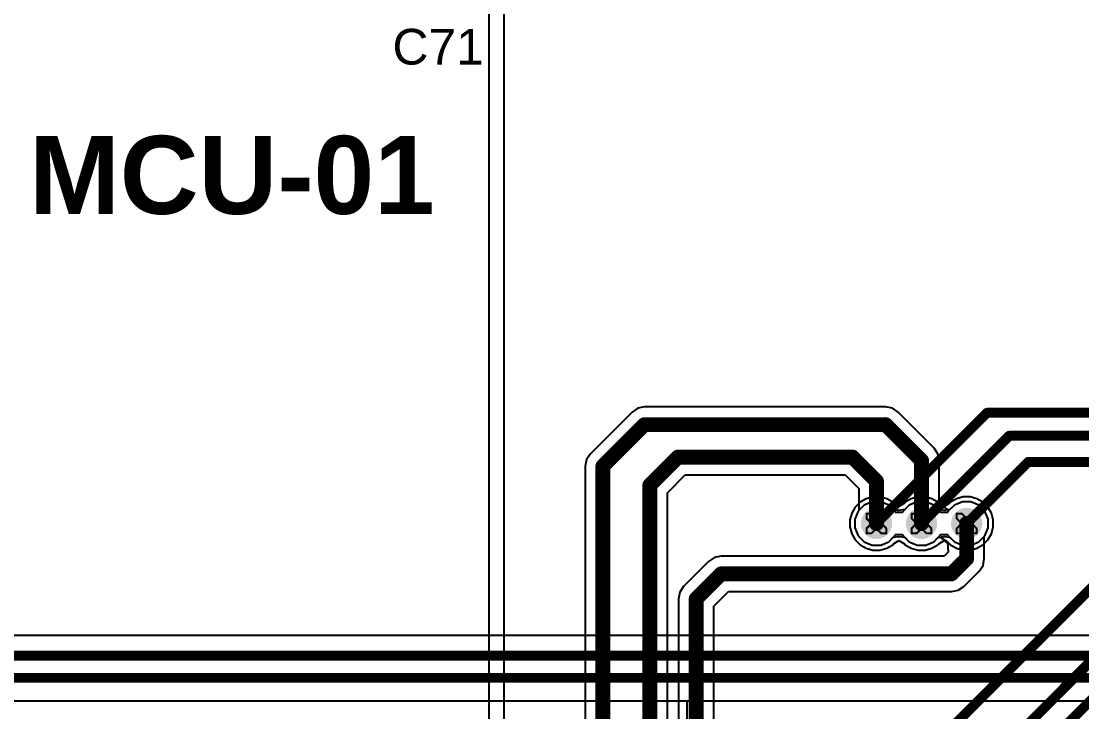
# Model space of a CAD drawing. Header units: inches. Extents: x 0 to 5379, y 0 to 5429.
# Drawn here: x 20.86 to 48.04, y 72.14 to 89.83 of the extents above; entities that cross this region are included whole.
import ezdxf

# ---------------------------------------------------------------- set-up
doc = ezdxf.new("R2010")
doc.units = ezdxf.units.IN
for name, color, linetype in [('Bottom Layer', 5, 'Continuous'), ('Bottom Solder', 6, 'Continuous'), ('Drill Drawing', 1, 'Continuous'), ('GND01', 16, 'Continuous'), ('GND02', 76, 'Continuous'), ('PWR', 156, 'Continuous'), ('SIG 01', 90, 'Continuous'), ('Top Layer', 1, 'Continuous'), ('Top Overlay', 2, 'Continuous'), ('Top Solder', 216, 'Continuous'), ('Via Holes', 16, 'Continuous')]:
    doc.layers.add(name, color=color, linetype=linetype)
doc.styles.add('Arial', font='', dxfattribs={"height": 0.2})
doc.styles.add('Arial_Bold', font='', dxfattribs={"height": 0.2})
doc.styles.get('Arial').set_extended_font_data('Arial')
doc.styles.get('Arial_Bold').set_extended_font_data('Arial', bold=True)

msp = doc.modelspace()

# ---------------------------------------------------------------- hatches: boundary and pattern name
at = {"layer": 'Bottom Layer'}
h = msp.add_hatch(color=5, dxfattribs=at)
edge = h.paths.add_edge_path()
edge.add_arc((42.774, 76.962), 0.3, 0, 360)
h = msp.add_hatch(color=5, dxfattribs=at)
edge = h.paths.add_edge_path()
edge.add_arc((43.929, 76.962), 0.3, 0, 360)
h = msp.add_hatch(color=5, dxfattribs=at)
edge = h.paths.add_edge_path()
edge.add_arc((45.085, 76.962), 0.3, 0, 360)
at = {"layer": 'Bottom Solder'}
h = msp.add_hatch(color=6, dxfattribs=at)
edge = h.paths.add_edge_path()
edge.add_arc((42.774, 76.962), 0.402, 0, 360)
h = msp.add_hatch(color=6, dxfattribs=at)
edge = h.paths.add_edge_path()
edge.add_arc((43.929, 76.962), 0.402, 0, 360)
h = msp.add_hatch(color=6, dxfattribs=at)
edge = h.paths.add_edge_path()
edge.add_arc((45.085, 76.962), 0.402, 0, 360)
at = {"layer": 'GND01'}
h = msp.add_hatch(color=16, dxfattribs=at)
edge = h.paths.add_edge_path()
edge.add_arc((42.774, 76.962), 0.3, 0, 360)
h = msp.add_hatch(color=16, dxfattribs=at)
edge = h.paths.add_edge_path()
edge.add_arc((43.929, 76.962), 0.3, 0, 360)
h = msp.add_hatch(color=16, dxfattribs=at)
edge = h.paths.add_edge_path()
edge.add_arc((45.085, 76.962), 0.3, 0, 360)
at = {"layer": 'GND02'}
h = msp.add_hatch(color=76, dxfattribs=at)
edge = h.paths.add_edge_path()
edge.add_arc((42.774, 76.962), 0.3, 0, 360)
h = msp.add_hatch(color=76, dxfattribs=at)
edge = h.paths.add_edge_path()
edge.add_arc((43.929, 76.962), 0.3, 0, 360)
h = msp.add_hatch(color=76, dxfattribs=at)
edge = h.paths.add_edge_path()
edge.add_arc((45.085, 76.962), 0.3, 0, 360)
at = {"layer": 'PWR'}
h = msp.add_hatch(color=156, dxfattribs=at)
edge = h.paths.add_edge_path()
edge.add_arc((42.774, 76.962), 0.3, 0, 360)
h = msp.add_hatch(color=156, dxfattribs=at)
edge = h.paths.add_edge_path()
edge.add_arc((43.929, 76.962), 0.3, 0, 360)
h = msp.add_hatch(color=156, dxfattribs=at)
edge = h.paths.add_edge_path()
edge.add_arc((45.085, 76.962), 0.3, 0, 360)
at = {"layer": 'SIG 01'}
h = msp.add_hatch(color=90, dxfattribs=at)
edge = h.paths.add_edge_path()
edge.add_arc((42.774, 76.962), 0.3, 0, 360)
h = msp.add_hatch(color=90, dxfattribs=at)
edge = h.paths.add_edge_path()
edge.add_arc((43.929, 76.962), 0.3, 0, 360)
h = msp.add_hatch(color=90, dxfattribs=at)
edge = h.paths.add_edge_path()
edge.add_arc((45.085, 76.962), 0.3, 0, 360)
at = {"layer": 'Top Layer'}
h = msp.add_hatch(color=1, dxfattribs=at)
edge = h.paths.add_edge_path()
edge.add_arc((42.774, 76.962), 0.3, 0, 360)
h = msp.add_hatch(color=1, dxfattribs=at)
edge = h.paths.add_edge_path()
edge.add_arc((43.929, 76.962), 0.3, 0, 360)
h = msp.add_hatch(color=1, dxfattribs=at)
edge = h.paths.add_edge_path()
edge.add_arc((45.085, 76.962), 0.3, 0, 360)
at = {"layer": 'Top Solder'}
h = msp.add_hatch(color=216, dxfattribs=at)
edge = h.paths.add_edge_path()
edge.add_arc((42.774, 76.962), 0.402, 0, 360)
h = msp.add_hatch(color=216, dxfattribs=at)
edge = h.paths.add_edge_path()
edge.add_arc((43.929, 76.962), 0.402, 0, 360)
h = msp.add_hatch(color=216, dxfattribs=at)
edge = h.paths.add_edge_path()
edge.add_arc((45.085, 76.962), 0.402, 0, 360)
at = {"layer": 'Via Holes'}
h = msp.add_hatch(color=7, dxfattribs=at)
edge = h.paths.add_edge_path()
edge.add_arc((42.774, 76.962), 0.15, 0, 360)
h = msp.add_hatch(color=7, dxfattribs=at)
edge = h.paths.add_edge_path()
edge.add_arc((43.929, 76.962), 0.15, 0, 360)
h = msp.add_hatch(color=7, dxfattribs=at)
edge = h.paths.add_edge_path()
edge.add_arc((45.085, 76.962), 0.15, 0, 360)

# ---------------------------------------------------------------- linework, layer by layer
at = {"layer": 'Bottom Layer'}
for p, q in [((42.663, 77.516), (42.46, 77.432)), ((42.884, 77.516), (42.663, 77.516)), ((43.087, 77.432), (42.884, 77.516)), ((43.819, 77.516), (43.615, 77.432)), ((44.039, 77.516), (43.819, 77.516)), ((44.243, 77.432), (44.039, 77.516)), ((44.975, 77.516), (44.771, 77.432)), ((45.195, 77.516), (44.975, 77.516)), ((45.399, 77.432), (45.195, 77.516)), ((42.304, 77.276), (42.22, 77.072)), ((42.46, 77.432), (42.304, 77.276)), ((43.243, 77.276), (43.087, 77.432)), ((43.255, 77.247), (43.243, 77.276)), ((43.448, 77.247), (43.255, 77.247)), ((43.46, 77.276), (43.448, 77.247)), ((43.615, 77.432), (43.46, 77.276)), ((44.399, 77.276), (44.243, 77.432)), ((44.411, 77.247), (44.399, 77.276)), ((44.603, 77.247), (44.411, 77.247)), ((44.615, 77.276), (44.603, 77.247)), ((44.771, 77.432), (44.615, 77.276)), ((45.555, 77.276), (45.399, 77.432)), ((45.639, 77.072), (45.555, 77.276)), ((42.22, 77.072), (42.22, 76.852)), ((45.639, 76.852), (45.639, 77.072)), ((42.22, 76.852), (42.304, 76.648)), ((42.304, 76.648), (42.46, 76.492)), ((43.087, 76.492), (43.243, 76.648)), ((43.243, 76.648), (43.255, 76.677)), ((43.255, 76.677), (43.448, 76.677)), ((43.448, 76.677), (43.46, 76.648)), ((43.46, 76.648), (43.615, 76.492)), ((44.243, 76.492), (44.399, 76.648)), ((44.399, 76.648), (44.411, 76.677)), ((44.411, 76.677), (44.603, 76.677)), ((44.603, 76.677), (44.615, 76.648)), ((44.615, 76.648), (44.771, 76.492)), ((45.399, 76.492), (45.555, 76.648)), ((45.555, 76.648), (45.639, 76.852)), ((42.46, 76.492), (42.663, 76.408)), ((42.663, 76.408), (42.884, 76.408)), ((42.884, 76.408), (43.087, 76.492)), ((43.615, 76.492), (43.819, 76.408)), ((43.819, 76.408), (44.039, 76.408)), ((44.039, 76.408), (44.243, 76.492)), ((44.771, 76.492), (44.975, 76.408)), ((44.975, 76.408), (45.195, 76.408)), ((45.195, 76.408), (45.399, 76.492))]:
    msp.add_line(p, q, dxfattribs=at)
at = {"layer": 'Drill Drawing'}
for points in [[(42.52, 77.089, 0.0508, 0.0508, 0), (42.52, 77.216, 0.0508, 0.0508, 0)], [(42.52, 77.216, 0.0508, 0.0508, 0), (42.647, 77.216, 0.0508, 0.0508, 0)], [(42.647, 77.216, 0.0508, 0.0508, 0), (42.774, 77.089, 0.0508, 0.0508, 0)], [(42.774, 77.089, 0.0508, 0.0508, 0), (42.901, 77.216, 0.0508, 0.0508, 0)], [(42.901, 77.216, 0.0508, 0.0508, 0), (43.028, 77.216, 0.0508, 0.0508, 0)], [(43.028, 77.089, 0.0508, 0.0508, 0), (43.028, 77.216, 0.0508, 0.0508, 0)], [(43.675, 77.089, 0.0508, 0.0508, 0), (43.675, 77.216, 0.0508, 0.0508, 0)], [(43.675, 77.216, 0.0508, 0.0508, 0), (43.802, 77.216, 0.0508, 0.0508, 0)], [(43.802, 77.216, 0.0508, 0.0508, 0), (43.929, 77.089, 0.0508, 0.0508, 0)], [(43.929, 77.089, 0.0508, 0.0508, 0), (44.056, 77.216, 0.0508, 0.0508, 0)], [(44.056, 77.216, 0.0508, 0.0508, 0), (44.183, 77.216, 0.0508, 0.0508, 0)], [(44.183, 77.089, 0.0508, 0.0508, 0), (44.183, 77.216, 0.0508, 0.0508, 0)], [(44.831, 77.089, 0.0508, 0.0508, 0), (44.831, 77.216, 0.0508, 0.0508, 0)], [(44.831, 77.216, 0.0508, 0.0508, 0), (44.958, 77.216, 0.0508, 0.0508, 0)], [(44.958, 77.216, 0.0508, 0.0508, 0), (45.085, 77.089, 0.0508, 0.0508, 0)], [(45.085, 77.089, 0.0508, 0.0508, 0), (45.212, 77.216, 0.0508, 0.0508, 0)], [(45.212, 77.216, 0.0508, 0.0508, 0), (45.339, 77.216, 0.0508, 0.0508, 0)], [(45.339, 77.089, 0.0508, 0.0508, 0), (45.339, 77.216, 0.0508, 0.0508, 0)], [(42.52, 77.089, 0.0508, 0.0508, 0), (42.647, 76.962, 0.0508, 0.0508, 0)], [(42.52, 76.835, 0.0508, 0.0508, 0), (42.647, 76.962, 0.0508, 0.0508, 0)], [(42.901, 76.962, 0.0508, 0.0508, 0), (43.028, 77.089, 0.0508, 0.0508, 0)], [(42.901, 76.962, 0.0508, 0.0508, 0), (43.028, 76.835, 0.0508, 0.0508, 0)], [(43.675, 77.089, 0.0508, 0.0508, 0), (43.802, 76.962, 0.0508, 0.0508, 0)], [(43.675, 76.835, 0.0508, 0.0508, 0), (43.802, 76.962, 0.0508, 0.0508, 0)], [(44.056, 76.962, 0.0508, 0.0508, 0), (44.183, 77.089, 0.0508, 0.0508, 0)], [(44.056, 76.962, 0.0508, 0.0508, 0), (44.183, 76.835, 0.0508, 0.0508, 0)], [(44.831, 77.089, 0.0508, 0.0508, 0), (44.958, 76.962, 0.0508, 0.0508, 0)], [(44.831, 76.835, 0.0508, 0.0508, 0), (44.958, 76.962, 0.0508, 0.0508, 0)], [(45.212, 76.962, 0.0508, 0.0508, 0), (45.339, 77.089, 0.0508, 0.0508, 0)], [(45.212, 76.962, 0.0508, 0.0508, 0), (45.339, 76.835, 0.0508, 0.0508, 0)], [(42.52, 76.708, 0.0508, 0.0508, 0), (42.52, 76.835, 0.0508, 0.0508, 0)], [(42.52, 76.708, 0.0508, 0.0508, 0), (42.647, 76.708, 0.0508, 0.0508, 0)], [(42.647, 76.708, 0.0508, 0.0508, 0), (42.774, 76.835, 0.0508, 0.0508, 0)], [(42.774, 76.835, 0.0508, 0.0508, 0), (42.901, 76.708, 0.0508, 0.0508, 0)], [(42.901, 76.708, 0.0508, 0.0508, 0), (43.028, 76.708, 0.0508, 0.0508, 0)], [(43.028, 76.708, 0.0508, 0.0508, 0), (43.028, 76.835, 0.0508, 0.0508, 0)], [(43.675, 76.708, 0.0508, 0.0508, 0), (43.675, 76.835, 0.0508, 0.0508, 0)], [(43.675, 76.708, 0.0508, 0.0508, 0), (43.802, 76.708, 0.0508, 0.0508, 0)], [(43.802, 76.708, 0.0508, 0.0508, 0), (43.929, 76.835, 0.0508, 0.0508, 0)], [(43.929, 76.835, 0.0508, 0.0508, 0), (44.056, 76.708, 0.0508, 0.0508, 0)], [(44.056, 76.708, 0.0508, 0.0508, 0), (44.183, 76.708, 0.0508, 0.0508, 0)], [(44.183, 76.708, 0.0508, 0.0508, 0), (44.183, 76.835, 0.0508, 0.0508, 0)], [(44.831, 76.708, 0.0508, 0.0508, 0), (44.831, 76.835, 0.0508, 0.0508, 0)], [(44.831, 76.708, 0.0508, 0.0508, 0), (44.958, 76.708, 0.0508, 0.0508, 0)], [(44.958, 76.708, 0.0508, 0.0508, 0), (45.085, 76.835, 0.0508, 0.0508, 0)], [(45.085, 76.835, 0.0508, 0.0508, 0), (45.212, 76.708, 0.0508, 0.0508, 0)], [(45.212, 76.708, 0.0508, 0.0508, 0), (45.339, 76.708, 0.0508, 0.0508, 0)], [(45.339, 76.708, 0.0508, 0.0508, 0), (45.339, 76.835, 0.0508, 0.0508, 0)]]:
    msp.add_lwpolyline(points, format="xyseb", dxfattribs=at)
for points in [[(42.507, 77.216, 0.0254, 0.0254, 1), (42.532, 77.216, 0.0254, 0.0254, 1)], [(42.507, 77.216, 0.0254, 0.0254, 1), (42.532, 77.216, 0.0254, 0.0254, 1)], [(42.634, 77.216, 0.0254, 0.0254, 1), (42.659, 77.216, 0.0254, 0.0254, 1)], [(42.634, 77.216, 0.0254, 0.0254, 1), (42.659, 77.216, 0.0254, 0.0254, 1)], [(42.888, 77.216, 0.0254, 0.0254, 1), (42.913, 77.216, 0.0254, 0.0254, 1)], [(42.888, 77.216, 0.0254, 0.0254, 1), (42.913, 77.216, 0.0254, 0.0254, 1)], [(43.015, 77.216, 0.0254, 0.0254, 1), (43.04, 77.216, 0.0254, 0.0254, 1)], [(43.015, 77.216, 0.0254, 0.0254, 1), (43.04, 77.216, 0.0254, 0.0254, 1)], [(43.663, 77.216, 0.0254, 0.0254, 1), (43.688, 77.216, 0.0254, 0.0254, 1)], [(43.663, 77.216, 0.0254, 0.0254, 1), (43.688, 77.216, 0.0254, 0.0254, 1)], [(43.79, 77.216, 0.0254, 0.0254, 1), (43.815, 77.216, 0.0254, 0.0254, 1)], [(43.79, 77.216, 0.0254, 0.0254, 1), (43.815, 77.216, 0.0254, 0.0254, 1)], [(44.044, 77.216, 0.0254, 0.0254, 1), (44.069, 77.216, 0.0254, 0.0254, 1)], [(44.044, 77.216, 0.0254, 0.0254, 1), (44.069, 77.216, 0.0254, 0.0254, 1)], [(44.171, 77.216, 0.0254, 0.0254, 1), (44.196, 77.216, 0.0254, 0.0254, 1)], [(44.171, 77.216, 0.0254, 0.0254, 1), (44.196, 77.216, 0.0254, 0.0254, 1)], [(44.818, 77.216, 0.0254, 0.0254, 1), (44.844, 77.216, 0.0254, 0.0254, 1)], [(44.818, 77.216, 0.0254, 0.0254, 1), (44.844, 77.216, 0.0254, 0.0254, 1)], [(44.945, 77.216, 0.0254, 0.0254, 1), (44.971, 77.216, 0.0254, 0.0254, 1)], [(44.945, 77.216, 0.0254, 0.0254, 1), (44.971, 77.216, 0.0254, 0.0254, 1)], [(45.199, 77.216, 0.0254, 0.0254, 1), (45.225, 77.216, 0.0254, 0.0254, 1)], [(45.199, 77.216, 0.0254, 0.0254, 1), (45.225, 77.216, 0.0254, 0.0254, 1)], [(45.326, 77.216, 0.0254, 0.0254, 1), (45.352, 77.216, 0.0254, 0.0254, 1)], [(45.326, 77.216, 0.0254, 0.0254, 1), (45.352, 77.216, 0.0254, 0.0254, 1)], [(42.507, 77.089, 0.0254, 0.0254, 1), (42.532, 77.089, 0.0254, 0.0254, 1)], [(42.507, 77.089, 0.0254, 0.0254, 1), (42.532, 77.089, 0.0254, 0.0254, 1)], [(42.634, 76.962, 0.0254, 0.0254, 1), (42.659, 76.962, 0.0254, 0.0254, 1)], [(42.634, 76.962, 0.0254, 0.0254, 1), (42.659, 76.962, 0.0254, 0.0254, 1)], [(42.761, 77.089, 0.0254, 0.0254, 1), (42.786, 77.089, 0.0254, 0.0254, 1)], [(42.761, 77.089, 0.0254, 0.0254, 1), (42.786, 77.089, 0.0254, 0.0254, 1)], [(42.888, 76.962, 0.0254, 0.0254, 1), (42.913, 76.962, 0.0254, 0.0254, 1)], [(42.888, 76.962, 0.0254, 0.0254, 1), (42.913, 76.962, 0.0254, 0.0254, 1)], [(43.015, 77.089, 0.0254, 0.0254, 1), (43.04, 77.089, 0.0254, 0.0254, 1)], [(43.015, 77.089, 0.0254, 0.0254, 1), (43.04, 77.089, 0.0254, 0.0254, 1)], [(43.663, 77.089, 0.0254, 0.0254, 1), (43.688, 77.089, 0.0254, 0.0254, 1)], [(43.663, 77.089, 0.0254, 0.0254, 1), (43.688, 77.089, 0.0254, 0.0254, 1)], [(43.79, 76.962, 0.0254, 0.0254, 1), (43.815, 76.962, 0.0254, 0.0254, 1)], [(43.79, 76.962, 0.0254, 0.0254, 1), (43.815, 76.962, 0.0254, 0.0254, 1)], [(43.917, 77.089, 0.0254, 0.0254, 1), (43.942, 77.089, 0.0254, 0.0254, 1)], [(43.917, 77.089, 0.0254, 0.0254, 1), (43.942, 77.089, 0.0254, 0.0254, 1)], [(44.044, 76.962, 0.0254, 0.0254, 1), (44.069, 76.962, 0.0254, 0.0254, 1)], [(44.044, 76.962, 0.0254, 0.0254, 1), (44.069, 76.962, 0.0254, 0.0254, 1)], [(44.171, 77.089, 0.0254, 0.0254, 1), (44.196, 77.089, 0.0254, 0.0254, 1)], [(44.171, 77.089, 0.0254, 0.0254, 1), (44.196, 77.089, 0.0254, 0.0254, 1)], [(44.818, 77.089, 0.0254, 0.0254, 1), (44.844, 77.089, 0.0254, 0.0254, 1)], [(44.818, 77.089, 0.0254, 0.0254, 1), (44.844, 77.089, 0.0254, 0.0254, 1)], [(44.945, 76.962, 0.0254, 0.0254, 1), (44.971, 76.962, 0.0254, 0.0254, 1)], [(44.945, 76.962, 0.0254, 0.0254, 1), (44.971, 76.962, 0.0254, 0.0254, 1)], [(45.072, 77.089, 0.0254, 0.0254, 1), (45.098, 77.089, 0.0254, 0.0254, 1)], [(45.072, 77.089, 0.0254, 0.0254, 1), (45.098, 77.089, 0.0254, 0.0254, 1)], [(45.199, 76.962, 0.0254, 0.0254, 1), (45.225, 76.962, 0.0254, 0.0254, 1)], [(45.199, 76.962, 0.0254, 0.0254, 1), (45.225, 76.962, 0.0254, 0.0254, 1)], [(45.326, 77.089, 0.0254, 0.0254, 1), (45.352, 77.089, 0.0254, 0.0254, 1)], [(45.326, 77.089, 0.0254, 0.0254, 1), (45.352, 77.089, 0.0254, 0.0254, 1)], [(42.507, 76.835, 0.0254, 0.0254, 1), (42.532, 76.835, 0.0254, 0.0254, 1)], [(42.507, 76.835, 0.0254, 0.0254, 1), (42.532, 76.835, 0.0254, 0.0254, 1)], [(42.507, 76.708, 0.0254, 0.0254, 1), (42.532, 76.708, 0.0254, 0.0254, 1)], [(42.507, 76.708, 0.0254, 0.0254, 1), (42.532, 76.708, 0.0254, 0.0254, 1)], [(42.634, 76.708, 0.0254, 0.0254, 1), (42.659, 76.708, 0.0254, 0.0254, 1)], [(42.634, 76.708, 0.0254, 0.0254, 1), (42.659, 76.708, 0.0254, 0.0254, 1)], [(42.761, 76.835, 0.0254, 0.0254, 1), (42.786, 76.835, 0.0254, 0.0254, 1)], [(42.761, 76.835, 0.0254, 0.0254, 1), (42.786, 76.835, 0.0254, 0.0254, 1)], [(42.888, 76.708, 0.0254, 0.0254, 1), (42.913, 76.708, 0.0254, 0.0254, 1)], [(42.888, 76.708, 0.0254, 0.0254, 1), (42.913, 76.708, 0.0254, 0.0254, 1)], [(43.015, 76.835, 0.0254, 0.0254, 1), (43.04, 76.835, 0.0254, 0.0254, 1)], [(43.015, 76.835, 0.0254, 0.0254, 1), (43.04, 76.835, 0.0254, 0.0254, 1)], [(43.015, 76.708, 0.0254, 0.0254, 1), (43.04, 76.708, 0.0254, 0.0254, 1)], [(43.015, 76.708, 0.0254, 0.0254, 1), (43.04, 76.708, 0.0254, 0.0254, 1)], [(43.663, 76.835, 0.0254, 0.0254, 1), (43.688, 76.835, 0.0254, 0.0254, 1)], [(43.663, 76.835, 0.0254, 0.0254, 1), (43.688, 76.835, 0.0254, 0.0254, 1)], [(43.663, 76.708, 0.0254, 0.0254, 1), (43.688, 76.708, 0.0254, 0.0254, 1)], [(43.663, 76.708, 0.0254, 0.0254, 1), (43.688, 76.708, 0.0254, 0.0254, 1)], [(43.79, 76.708, 0.0254, 0.0254, 1), (43.815, 76.708, 0.0254, 0.0254, 1)], [(43.79, 76.708, 0.0254, 0.0254, 1), (43.815, 76.708, 0.0254, 0.0254, 1)], [(43.917, 76.835, 0.0254, 0.0254, 1), (43.942, 76.835, 0.0254, 0.0254, 1)], [(43.917, 76.835, 0.0254, 0.0254, 1), (43.942, 76.835, 0.0254, 0.0254, 1)], [(44.044, 76.708, 0.0254, 0.0254, 1), (44.069, 76.708, 0.0254, 0.0254, 1)], [(44.044, 76.708, 0.0254, 0.0254, 1), (44.069, 76.708, 0.0254, 0.0254, 1)], [(44.171, 76.835, 0.0254, 0.0254, 1), (44.196, 76.835, 0.0254, 0.0254, 1)], [(44.171, 76.835, 0.0254, 0.0254, 1), (44.196, 76.835, 0.0254, 0.0254, 1)], [(44.171, 76.708, 0.0254, 0.0254, 1), (44.196, 76.708, 0.0254, 0.0254, 1)], [(44.171, 76.708, 0.0254, 0.0254, 1), (44.196, 76.708, 0.0254, 0.0254, 1)], [(44.818, 76.835, 0.0254, 0.0254, 1), (44.844, 76.835, 0.0254, 0.0254, 1)], [(44.818, 76.835, 0.0254, 0.0254, 1), (44.844, 76.835, 0.0254, 0.0254, 1)], [(44.818, 76.708, 0.0254, 0.0254, 1), (44.844, 76.708, 0.0254, 0.0254, 1)], [(44.818, 76.708, 0.0254, 0.0254, 1), (44.844, 76.708, 0.0254, 0.0254, 1)], [(44.945, 76.708, 0.0254, 0.0254, 1), (44.971, 76.708, 0.0254, 0.0254, 1)], [(44.945, 76.708, 0.0254, 0.0254, 1), (44.971, 76.708, 0.0254, 0.0254, 1)], [(45.072, 76.835, 0.0254, 0.0254, 1), (45.098, 76.835, 0.0254, 0.0254, 1)], [(45.072, 76.835, 0.0254, 0.0254, 1), (45.098, 76.835, 0.0254, 0.0254, 1)], [(45.199, 76.708, 0.0254, 0.0254, 1), (45.225, 76.708, 0.0254, 0.0254, 1)], [(45.199, 76.708, 0.0254, 0.0254, 1), (45.225, 76.708, 0.0254, 0.0254, 1)], [(45.326, 76.835, 0.0254, 0.0254, 1), (45.352, 76.835, 0.0254, 0.0254, 1)], [(45.326, 76.835, 0.0254, 0.0254, 1), (45.352, 76.835, 0.0254, 0.0254, 1)], [(45.326, 76.708, 0.0254, 0.0254, 1), (45.352, 76.708, 0.0254, 0.0254, 1)], [(45.326, 76.708, 0.0254, 0.0254, 1), (45.352, 76.708, 0.0254, 0.0254, 1)]]:
    msp.add_lwpolyline(points, format="xyseb", close=True, dxfattribs=at)
at = {"layer": 'GND01'}
for p, q in [((42.663, 77.516), (42.46, 77.432)), ((42.884, 77.516), (42.663, 77.516)), ((43.087, 77.432), (42.884, 77.516)), ((43.819, 77.516), (43.615, 77.432)), ((44.039, 77.516), (43.819, 77.516)), ((44.243, 77.432), (44.039, 77.516)), ((44.975, 77.516), (44.771, 77.432)), ((45.195, 77.516), (44.975, 77.516)), ((45.399, 77.432), (45.195, 77.516)), ((42.304, 77.276), (42.22, 77.072)), ((42.46, 77.432), (42.304, 77.276)), ((43.202, 77.317), (43.087, 77.432)), ((43.351, 77.293), (43.202, 77.317)), ((43.501, 77.317), (43.351, 77.293)), ((43.615, 77.432), (43.501, 77.317)), ((44.358, 77.317), (44.243, 77.432)), ((44.507, 77.293), (44.358, 77.317)), ((44.657, 77.317), (44.507, 77.293)), ((44.771, 77.432), (44.657, 77.317)), ((45.555, 77.276), (45.399, 77.432)), ((45.639, 77.072), (45.555, 77.276)), ((42.22, 77.072), (42.22, 76.852)), ((45.639, 76.852), (45.639, 77.072)), ((42.22, 76.852), (42.304, 76.648)), ((42.304, 76.648), (42.46, 76.492)), ((45.399, 76.492), (45.555, 76.648)), ((45.555, 76.648), (45.639, 76.852)), ((42.46, 76.492), (42.663, 76.408)), ((42.663, 76.408), (42.884, 76.408)), ((42.884, 76.408), (43.087, 76.492)), ((43.087, 76.492), (43.202, 76.607)), ((43.202, 76.607), (43.351, 76.631)), ((43.351, 76.631), (43.501, 76.607)), ((43.501, 76.607), (43.615, 76.492)), ((43.615, 76.492), (43.819, 76.408)), ((43.819, 76.408), (44.039, 76.408)), ((44.039, 76.408), (44.243, 76.492)), ((44.243, 76.492), (44.358, 76.607)), ((44.358, 76.607), (44.507, 76.631)), ((44.507, 76.631), (44.657, 76.607)), ((44.657, 76.607), (44.771, 76.492)), ((44.771, 76.492), (44.975, 76.408)), ((44.975, 76.408), (45.195, 76.408)), ((45.195, 76.408), (45.399, 76.492))]:
    msp.add_line(p, q, dxfattribs=at)
at = {"layer": 'GND02'}
for p, q in [((42.663, 77.516), (42.46, 77.432)), ((42.884, 77.516), (42.663, 77.516)), ((43.087, 77.432), (42.884, 77.516)), ((43.819, 77.516), (43.615, 77.432)), ((44.039, 77.516), (43.819, 77.516)), ((44.243, 77.432), (44.039, 77.516)), ((44.975, 77.516), (44.771, 77.432)), ((45.195, 77.516), (44.975, 77.516)), ((45.399, 77.432), (45.195, 77.516)), ((42.304, 77.276), (42.22, 77.072)), ((42.46, 77.432), (42.304, 77.276)), ((43.202, 77.317), (43.087, 77.432)), ((43.351, 77.293), (43.202, 77.317)), ((43.501, 77.317), (43.351, 77.293)), ((43.615, 77.432), (43.501, 77.317)), ((44.358, 77.317), (44.243, 77.432)), ((44.507, 77.293), (44.358, 77.317)), ((44.657, 77.317), (44.507, 77.293)), ((44.771, 77.432), (44.657, 77.317)), ((45.555, 77.276), (45.399, 77.432)), ((45.639, 77.072), (45.555, 77.276)), ((42.22, 77.072), (42.22, 76.852)), ((45.639, 76.852), (45.639, 77.072)), ((42.22, 76.852), (42.304, 76.648)), ((42.304, 76.648), (42.46, 76.492)), ((45.399, 76.492), (45.555, 76.648)), ((45.555, 76.648), (45.639, 76.852)), ((42.46, 76.492), (42.663, 76.408)), ((42.663, 76.408), (42.884, 76.408)), ((42.884, 76.408), (43.087, 76.492)), ((43.087, 76.492), (43.202, 76.607)), ((43.202, 76.607), (43.351, 76.631)), ((43.351, 76.631), (43.501, 76.607)), ((43.501, 76.607), (43.615, 76.492)), ((43.615, 76.492), (43.819, 76.408)), ((43.819, 76.408), (44.039, 76.408)), ((44.039, 76.408), (44.243, 76.492)), ((44.243, 76.492), (44.358, 76.607)), ((44.358, 76.607), (44.507, 76.631)), ((44.507, 76.631), (44.657, 76.607)), ((44.657, 76.607), (44.771, 76.492)), ((44.771, 76.492), (44.975, 76.408)), ((44.975, 76.408), (45.195, 76.408)), ((45.195, 76.408), (45.399, 76.492))]:
    msp.add_line(p, q, dxfattribs=at)
at = {"layer": 'PWR'}
for p, q in [((32.842, 93.525), (32.842, 16.307)), ((33.231, 16.468), (33.231, 93.27)), ((36.657, 79.913), (36.51, 79.815)), ((36.831, 79.948), (36.657, 79.913)), ((43.008, 79.948), (36.831, 79.948)), ((36.831, 79.948), (36.831, 79.948)), ((43.181, 79.913), (43.008, 79.948)), ((43.328, 79.815), (43.181, 79.913)), ((36.51, 79.815), (35.443, 78.747)), ((36.51, 79.815), (36.51, 79.815)), ((44.25, 78.893), (43.328, 79.815)), ((44.348, 78.746), (44.25, 78.893)), ((35.344, 78.6), (35.31, 78.427)), ((35.443, 78.747), (35.344, 78.6)), ((44.383, 78.573), (44.348, 78.746)), ((44.383, 77.461), (44.383, 78.573)), ((44.383, 78.573), (44.383, 78.573)), ((35.31, 78.427), (35.31, 14.748)), ((37.418, 77.751), (37.876, 78.209)), ((37.876, 78.209), (41.973, 78.209)), ((41.973, 78.209), (42.32, 77.862)), ((37.418, 17.78), (37.418, 77.751)), ((42.32, 77.862), (42.32, 77.292)), ((44.609, 77.31), (44.383, 77.461)), ((44.975, 77.516), (44.771, 77.432)), ((45.195, 77.516), (44.975, 77.516)), ((45.399, 77.432), (45.195, 77.516)), ((42.304, 77.276), (42.22, 77.072)), ((42.32, 77.292), (42.304, 77.276)), ((44.657, 77.317), (44.609, 77.31)), ((44.771, 77.432), (44.657, 77.317)), ((45.555, 77.276), (45.399, 77.432)), ((45.639, 77.072), (45.555, 77.276)), ((42.22, 77.072), (42.22, 76.852)), ((45.639, 76.852), (45.639, 77.072)), ((42.22, 76.852), (42.304, 76.648)), ((42.304, 76.648), (42.46, 76.492)), ((45.538, 76.632), (45.555, 76.648)), ((45.555, 76.648), (45.639, 76.852)), ((42.46, 76.492), (42.663, 76.408)), ((42.663, 76.408), (42.884, 76.408)), ((42.884, 76.408), (43.087, 76.492)), ((43.087, 76.492), (43.202, 76.607)), ((43.202, 76.607), (43.351, 76.631)), ((43.351, 76.631), (43.501, 76.607)), ((43.501, 76.607), (43.615, 76.492)), ((43.615, 76.492), (43.819, 76.408)), ((43.819, 76.408), (44.039, 76.408)), ((44.039, 76.408), (44.243, 76.492)), ((44.243, 76.492), (44.358, 76.607)), ((44.358, 76.607), (44.405, 76.614)), ((44.405, 76.614), (44.596, 76.487)), ((44.596, 76.487), (44.612, 76.228)), ((45.538, 76.06), (45.538, 76.632)), ((38.794, 76.123), (38.621, 76.088)), ((44.508, 76.123), (38.794, 76.123)), ((44.612, 76.228), (44.508, 76.123)), ((38.474, 75.99), (37.833, 75.35)), ((38.621, 76.088), (38.474, 75.99)), ((38.474, 75.99), (38.474, 75.99)), ((45.405, 75.739), (45.504, 75.886)), ((45.504, 75.886), (45.538, 76.06)), ((45.016, 75.349), (45.405, 75.739)), ((37.833, 75.35), (37.735, 75.203)), ((44.869, 75.251), (45.016, 75.349)), ((37.735, 75.203), (37.701, 75.029)), ((37.701, 75.029), (37.701, 62.117)), ((38.607, 74.842), (38.982, 75.217)), ((38.982, 75.217), (44.695, 75.217)), ((44.695, 75.217), (44.869, 75.251)), ((38.607, 62.305), (38.607, 74.842))]:
    msp.add_line(p, q, dxfattribs=at)
for points in [[(35.763, 78.427, 0.381, 0.381, 0), (36.831, 79.495, 0.381, 0.381, 0)], [(36.831, 79.495, 0.381, 0.381, 0), (43.008, 79.495, 0.381, 0.381, 0)], [(43.008, 79.495, 0.381, 0.381, 0), (43.929, 78.573, 0.381, 0.381, 0)], [(36.965, 77.939, 0.381, 0.381, 0), (37.689, 78.663, 0.381, 0.381, 0)], [(37.689, 78.663, 0.381, 0.381, 0), (42.16, 78.663, 0.381, 0.381, 0)], [(42.16, 78.663, 0.381, 0.381, 0), (42.774, 78.049, 0.381, 0.381, 0)], [(35.763, 14.654, 0.381, 0.381, 0), (35.763, 78.427, 0.381, 0.381, 0)], [(43.929, 76.962, 0.381, 0.381, 0), (43.929, 78.573, 0.381, 0.381, 0)], [(36.965, 17.593, 0.381, 0.381, 0), (36.965, 77.939, 0.381, 0.381, 0)], [(42.774, 76.962, 0.381, 0.381, 0), (42.774, 78.049, 0.381, 0.381, 0)], [(45.085, 76.06, 0.381, 0.381, 0), (45.085, 76.962, 0.381, 0.381, 0)], [(44.695, 75.67, 0.381, 0.381, 0), (45.085, 76.06, 0.381, 0.381, 0)], [(38.154, 75.029, 0.381, 0.381, 0), (38.794, 75.67, 0.381, 0.381, 0)], [(38.794, 75.67, 0.381, 0.381, 0), (44.695, 75.67, 0.381, 0.381, 0)], [(38.154, 62.117, 0.381, 0.381, 0), (38.154, 75.029, 0.381, 0.381, 0)]]:
    msp.add_lwpolyline(points, format="xyseb", dxfattribs=at)
for points in [[(36.736, 79.495, 0.191, 0.191, 1), (36.926, 79.495, 0.191, 0.191, 1)], [(36.736, 79.495, 0.191, 0.191, 1), (36.926, 79.495, 0.191, 0.191, 1)], [(42.912, 79.495, 0.191, 0.191, 1), (43.103, 79.495, 0.191, 0.191, 1)], [(42.912, 79.495, 0.191, 0.191, 1), (43.103, 79.495, 0.191, 0.191, 1)], [(37.593, 78.663, 0.191, 0.191, 1), (37.784, 78.663, 0.191, 0.191, 1)], [(37.593, 78.663, 0.191, 0.191, 1), (37.784, 78.663, 0.191, 0.191, 1)], [(42.065, 78.663, 0.191, 0.191, 1), (42.256, 78.663, 0.191, 0.191, 1)], [(42.065, 78.663, 0.191, 0.191, 1), (42.256, 78.663, 0.191, 0.191, 1)], [(35.668, 78.427, 0.191, 0.191, 1), (35.858, 78.427, 0.191, 0.191, 1)], [(35.668, 78.427, 0.191, 0.191, 1), (35.858, 78.427, 0.191, 0.191, 1)], [(43.834, 78.573, 0.191, 0.191, 1), (44.025, 78.573, 0.191, 0.191, 1)], [(43.834, 78.573, 0.191, 0.191, 1), (44.025, 78.573, 0.191, 0.191, 1)], [(36.87, 77.939, 0.191, 0.191, 1), (37.06, 77.939, 0.191, 0.191, 1)], [(36.87, 77.939, 0.191, 0.191, 1), (37.06, 77.939, 0.191, 0.191, 1)], [(42.678, 78.049, 0.191, 0.191, 1), (42.869, 78.049, 0.191, 0.191, 1)], [(42.678, 78.049, 0.191, 0.191, 1), (42.869, 78.049, 0.191, 0.191, 1)], [(42.678, 76.962, 0.191, 0.191, 1), (42.869, 76.962, 0.191, 0.191, 1)], [(43.834, 76.962, 0.191, 0.191, 1), (44.025, 76.962, 0.191, 0.191, 1)], [(44.99, 76.962, 0.191, 0.191, 1), (45.18, 76.962, 0.191, 0.191, 1)], [(44.99, 76.06, 0.191, 0.191, 1), (45.18, 76.06, 0.191, 0.191, 1)], [(44.99, 76.06, 0.191, 0.191, 1), (45.18, 76.06, 0.191, 0.191, 1)], [(38.699, 75.67, 0.191, 0.191, 1), (38.889, 75.67, 0.191, 0.191, 1)], [(38.699, 75.67, 0.191, 0.191, 1), (38.889, 75.67, 0.191, 0.191, 1)], [(44.6, 75.67, 0.191, 0.191, 1), (44.79, 75.67, 0.191, 0.191, 1)], [(44.6, 75.67, 0.191, 0.191, 1), (44.79, 75.67, 0.191, 0.191, 1)], [(38.059, 75.029, 0.191, 0.191, 1), (38.249, 75.029, 0.191, 0.191, 1)], [(38.059, 75.029, 0.191, 0.191, 1), (38.249, 75.029, 0.191, 0.191, 1)]]:
    msp.add_lwpolyline(points, format="xyseb", close=True, dxfattribs=at)
at = {"layer": 'SIG 01'}
for p, q in [((42.355, 77.507), (42.229, 77.38)), ((42.511, 77.597), (42.355, 77.507)), ((42.684, 77.643), (42.511, 77.597)), ((42.863, 77.643), (42.684, 77.643)), ((43.036, 77.597), (42.863, 77.643)), ((43.192, 77.507), (43.036, 77.597)), ((43.213, 77.485), (43.192, 77.507)), ((43.351, 77.4), (43.213, 77.485)), ((43.49, 77.485), (43.351, 77.4)), ((43.511, 77.507), (43.49, 77.485)), ((43.666, 77.597), (43.511, 77.507)), ((43.84, 77.643), (43.666, 77.597)), ((44.019, 77.643), (43.84, 77.643)), ((44.192, 77.597), (44.019, 77.643)), ((44.347, 77.507), (44.192, 77.597)), ((44.369, 77.485), (44.347, 77.507)), ((44.507, 77.4), (44.369, 77.485)), ((44.645, 77.485), (44.507, 77.4)), ((44.667, 77.507), (44.645, 77.485)), ((44.822, 77.597), (44.667, 77.507)), ((44.995, 77.643), (44.822, 77.597)), ((45.175, 77.643), (44.995, 77.643)), ((45.348, 77.597), (45.175, 77.643)), ((45.503, 77.507), (45.348, 77.597)), ((45.63, 77.38), (45.503, 77.507)), ((42.139, 77.225), (42.093, 77.052)), ((42.229, 77.38), (42.139, 77.225)), ((45.72, 77.225), (45.63, 77.38)), ((45.766, 77.052), (45.72, 77.225)), ((42.093, 77.052), (42.093, 76.872)), ((45.766, 76.872), (45.766, 77.052)), ((42.093, 76.872), (42.139, 76.699)), ((42.139, 76.699), (42.229, 76.544)), ((45.63, 76.544), (45.72, 76.699)), ((45.72, 76.699), (45.766, 76.872)), ((42.229, 76.544), (42.355, 76.417)), ((42.355, 76.417), (42.511, 76.327)), ((43.036, 76.327), (43.192, 76.417)), ((43.192, 76.417), (43.213, 76.439)), ((43.213, 76.439), (43.351, 76.524)), ((43.351, 76.524), (43.49, 76.439)), ((43.49, 76.439), (43.511, 76.417)), ((43.511, 76.417), (43.666, 76.327)), ((44.192, 76.327), (44.347, 76.417)), ((44.347, 76.417), (44.369, 76.439)), ((44.369, 76.439), (44.507, 76.524)), ((44.507, 76.524), (44.645, 76.439)), ((44.645, 76.439), (44.667, 76.417)), ((44.667, 76.417), (44.822, 76.327)), ((45.348, 76.327), (45.503, 76.417)), ((45.503, 76.417), (45.63, 76.544)), ((42.511, 76.327), (42.684, 76.281)), ((42.684, 76.281), (42.863, 76.281)), ((42.863, 76.281), (43.036, 76.327)), ((43.666, 76.327), (43.84, 76.281)), ((43.84, 76.281), (44.019, 76.281)), ((44.019, 76.281), (44.192, 76.327)), ((44.822, 76.327), (44.995, 76.281)), ((44.995, 76.281), (45.175, 76.281)), ((45.175, 76.281), (45.348, 76.327)), ((57.715, 74.093), (14.599, 74.093))]:
    msp.add_line(p, q, dxfattribs=at)
for points in [[(14.599, 73.575, 0.254, 0.254, 0), (59.017, 73.575, 0.254, 0.254, 0)], [(14.878, 73.007, 0.254, 0.254, 0), (59.456, 73.007, 0.254, 0.254, 0)]]:
    msp.add_lwpolyline(points, format="xyseb", dxfattribs=at)
at = {"layer": 'Top Layer'}
for p, q in [((0.381, 72.415), (350, 72.415)), ((37.922, 62.952), (37.922, 72.417)), ((37.922, 72.417), (56.062, 72.417))]:
    msp.add_line(p, q, dxfattribs=at)
for points in [[(42.774, 76.962, 0.254, 0.254, 0), (45.611, 79.799, 0.254, 0.254, 0)], [(45.611, 79.799, 0.254, 0.254, 0), (60.343, 79.799, 0.254, 0.254, 0)], [(43.929, 76.962, 0.254, 0.254, 0), (46.176, 79.209, 0.254, 0.254, 0)], [(46.176, 79.209, 0.254, 0.254, 0), (66.255, 79.209, 0.254, 0.254, 0)], [(45.085, 76.962, 0.254, 0.254, 0), (46.663, 78.54, 0.254, 0.254, 0)], [(46.663, 78.54, 0.254, 0.254, 0), (72.267, 78.54, 0.254, 0.254, 0)], [(42.899, 69.93, 0.254, 0.254, 0), (50.663, 77.694, 0.254, 0.254, 0)], [(45.187, 70.352, 0.254, 0.254, 0), (48.728, 73.894, 0.254, 0.254, 0)], [(45.907, 70.07, 0.254, 0.254, 0), (49.087, 73.249, 0.254, 0.254, 0)]]:
    msp.add_lwpolyline(points, format="xyseb", dxfattribs=at)
for points in [[(45.547, 79.799, 0.127, 0.127, 1), (45.674, 79.799, 0.127, 0.127, 1)], [(45.547, 79.799, 0.127, 0.127, 1), (45.674, 79.799, 0.127, 0.127, 1)], [(46.112, 79.209, 0.127, 0.127, 1), (46.239, 79.209, 0.127, 0.127, 1)], [(46.112, 79.209, 0.127, 0.127, 1), (46.239, 79.209, 0.127, 0.127, 1)], [(46.6, 78.54, 0.127, 0.127, 1), (46.727, 78.54, 0.127, 0.127, 1)], [(46.6, 78.54, 0.127, 0.127, 1), (46.727, 78.54, 0.127, 0.127, 1)], [(42.71, 76.962, 0.127, 0.127, 1), (42.837, 76.962, 0.127, 0.127, 1)], [(43.866, 76.962, 0.127, 0.127, 1), (43.993, 76.962, 0.127, 0.127, 1)], [(45.022, 76.962, 0.127, 0.127, 1), (45.148, 76.962, 0.127, 0.127, 1)]]:
    msp.add_lwpolyline(points, format="xyseb", close=True, dxfattribs=at)

# ---------------------------------------------------------------- texts
at = {"layer": 'Top Overlay', "style": 'Arial'}
msp.add_text('C71', height=0.9144, dxfattribs=at).set_placement((30.371, 88.722))
at = {"layer": 'Top Overlay', "style": 'Arial_Bold'}
msp.add_text('MCU-01', height=2, rotation=360, dxfattribs=at).set_placement((21.058, 84.894))

doc.saveas('drawing.dxf')
